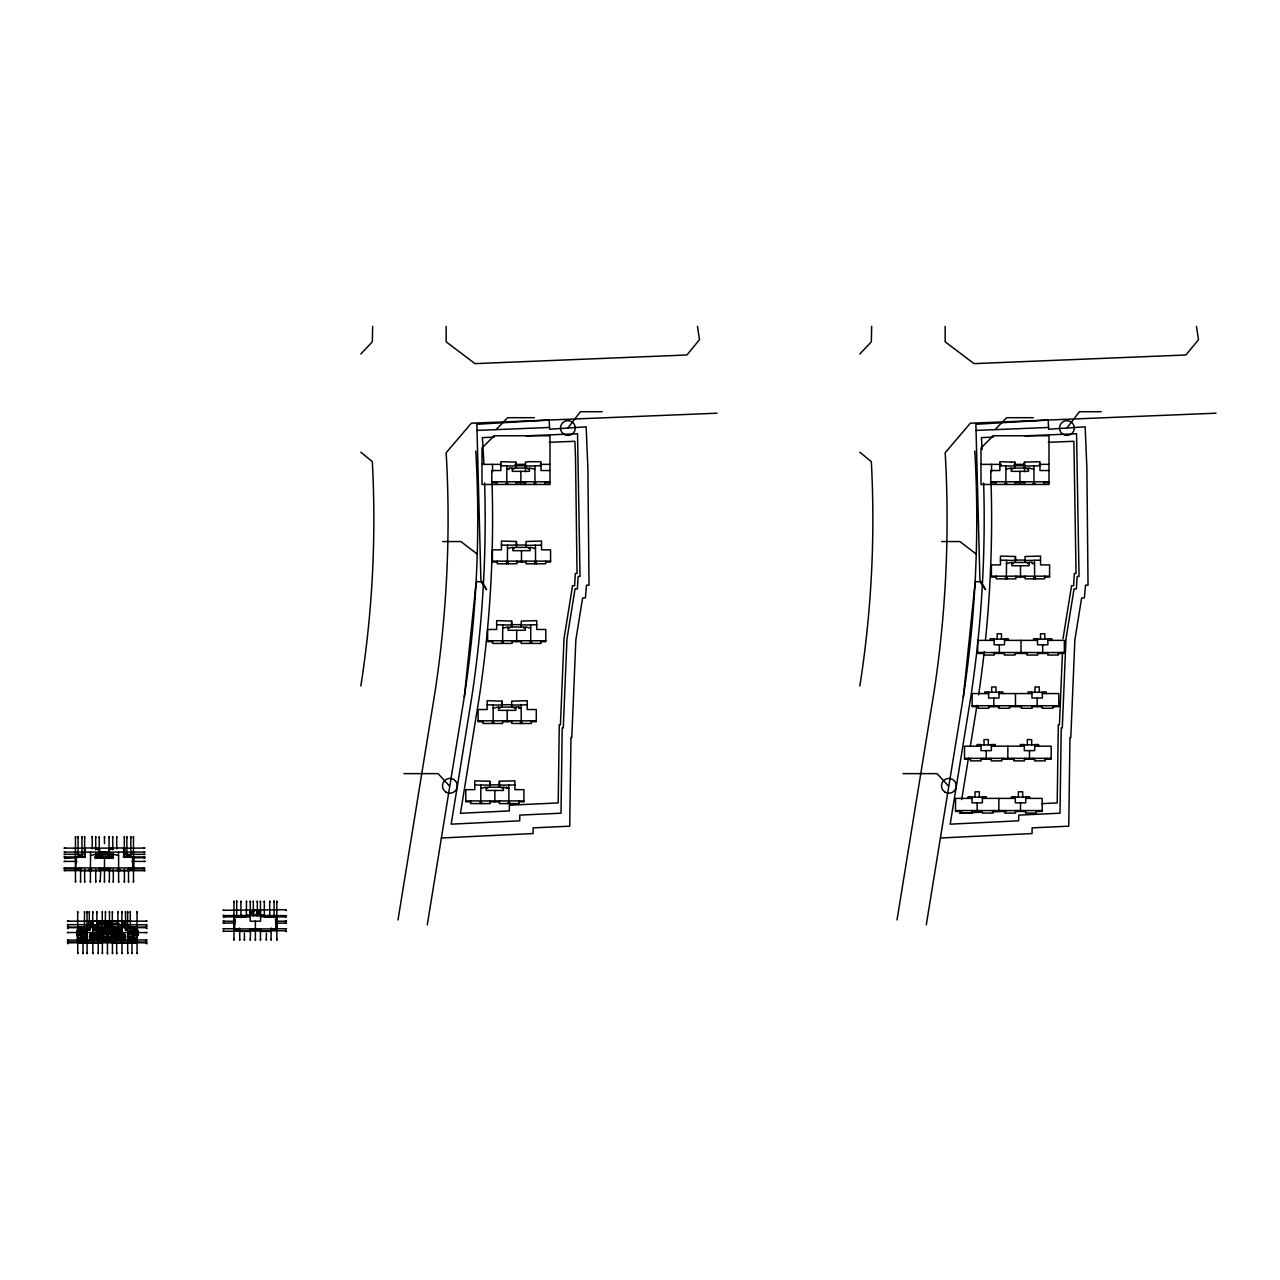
<?xml version="1.0" encoding="UTF-8"?>
<svg xmlns="http://www.w3.org/2000/svg" width="1280" height="1280" viewBox="0 0 1280 1280"><rect width="100%" height="100%" fill="white"/><g stroke="black" fill="none" stroke-linecap="round" stroke-linejoin="round"><path stroke-width="1.5" d="M75.424 868.096L75.424 868.976L80.624 868.976M89.52 869.728L89.52 870.768L89.52 869.728L91.312 869.728L91.312 870.768M90.416 869.728L90.56 852.128M91.312 869.728L90.976 870.656M95.68 928.464L95.44 925.056L96.784 924.96M84.784 854.592L84.48 847.984L95.904 847.984L95.904 849.536L95.904 848.72M99.472 837.712L99.2 836.56L99.328 852.288L99.472 848.432L95.76 848.432M99.472 852.288L109.04 851.984M99.92 868.976L99.92 870.464L98.72 870.464M101.328 858.464L101.472 856.272L98.96 856.272L99.104 857.92M113.12 855.328L111.632 855.328L111.632 854.208M113.2 881.008L113.344 882.176L113.264 869.312M116.88 837.728L116.64 836.56L116.752 848.848M119.504 870.768L119.504 869.728L117.728 869.728L117.936 870.656M119.504 869.728L119.264 870.704M124.256 848.272L124.256 851.984L123.376 851.984M112.608 849.536L112.608 847.984L124.56 847.984L124.544 854.592L123.504 854.576M127.072 837.712L126.816 836.56L126.928 857.472M131.088 837.712L130.816 836.56L130.928 857.472M133.312 861.264L132.416 859.92M133.6 868.096L133.312 865.424M133.424 837.744L133.488 836.56L133.488 882.192L133.424 881.008M136.992 932.4L134.848 932.4M234.016 919.856L235.504 919.856L234.016 919.712L234.016 921.056L235.312 921.056M234.624 927.136L234.624 924.32M257.248 915.776L257.248 910.432M260.288 915.488L260.288 911.92L257.552 911.92M276.016 924.32L276.016 921.344M489.792 781.264L489.792 787.2L489.808 781.264L474.8 780.816L474.816 789.648L465.76 789.648L465.76 801.824L470.656 801.824M502.128 707.088L502.128 701.152L487.136 700.704L487.136 709.536L478.096 709.536L478.096 721.696L482.992 721.696M480.752 802.56L480.896 784.976M511.648 627.024L511.648 621.088L496.656 620.64L496.672 629.472L487.616 629.472L487.616 641.648L492.512 641.648M515.856 468.064L515.856 462.128L500.864 461.696L500.864 470.528L491.808 470.528L491.808 482.688L496.704 482.688M516.432 547.408L516.432 541.472L501.44 541.024L501.44 549.856L492.4 549.856L492.4 562.016L497.296 562.016M493.088 722.448L493.232 704.864L487.136 704.864M502.128 701.152L502.128 705.008L493.216 705.008M502.608 642.384L502.752 624.8L496.656 624.8M506.8 483.424L506.8 469.264L509.184 469.264L509.184 467.92L512.288 467.92L512.288 471.344L529.504 471.344L529.504 467.92L535.008 469.264M507.376 562.768L507.536 545.168M511.648 621.088L511.648 624.944L502.752 624.944M506.944 466L525.424 465.696M515.856 466L515.856 462.128M501.44 545.168L526 545.024M516.432 545.328L516.432 541.472M1011.296 462.128L999.856 461.696L999.872 470.528L990.816 470.528L990.816 482.688L995.728 482.688M1015.44 562.448L1015.44 556.512L1000.432 556.08L1000.448 564.896L991.408 564.912L991.408 577.072L996.304 577.072M1006.384 577.808L1006.544 560.224L1000.432 560.224M1011.296 462.128L1014.864 462.128L1014.864 466L1005.952 466M1015.44 556.512L1015.44 560.384L1006.528 560.384M107.312 934.176C105.312 930.704 102.64 938.352 102.72 934.176L99.888 934.416L102.272 934.32L102.272 939.968L101.232 940.24L102.56 940.272M372.656 326.32L372.32 341.84L360.816 353.984M871.664 326.32L871.328 341.84L859.824 353.984M96.656 854.256L97.392 855.328L95.904 855.328M65.184 848.16L64 848.128L84.88 848.128L84.768 851.984M65.184 857.808L64.256 856.464L64.512 858.368L77.024 857.776M65.184 854.4L64 854.32L84.88 854.368M65.184 852.176L64 852.128L145.024 852.064L143.872 852.288M65.184 861.456L64 861.376L77.024 861.408M65.184 870.656L64 870.576L145.024 870.656L143.84 870.576M65.184 868.864L64 868.8L81.312 868.832M65.184 867.984L64 867.904L143.84 867.936C145.296 871.152 144.56 866.576 143.84 867.904M68.544 924.672L67.36 924.672L147.088 924.832L145.936 924.528M68.544 921.232L67.36 921.152L147.104 921.152L145.92 921.232M68.544 932.592L67.36 932.512L147.104 932.592L145.92 932.512M68.544 941.888L67.36 941.888L147.088 942.048L145.952 941.712M68.544 940.16L67.36 940.112L147.088 939.968L145.936 940.272M93.216 927.648L94.704 926.208M110.88 932.384L112.208 931.248L112.144 932.544L118.144 932.688L118.144 927.792M122.576 933.76L123.312 932.848L122.752 933.888M133.664 934.48L132.32 935.632L132.24 934.176C129.28 931.888 128.528 937.92 127.648 934.176M134.624 935.216L135.808 934.064L135.808 935.36L138.192 935.36L138.192 930.624L137.296 930.624M143.856 848.208L145.024 848.048L123.376 848.272M143.84 857.808L145.024 857.744L132.016 857.776M143.84 856.992L145.024 856.928L123.808 856.96M143.84 854.4L145.024 854.32L124.16 854.368M143.84 861.408L145.024 861.408L132.016 861.408M260.592 916.752L285.312 916.896L286.496 915.6L224.144 915.6L223.632 917.488L223.44 916.32M224.144 910.288L222.96 910.288L285.904 909.696L286.448 910.512L285.344 910.096M224.144 923.168L222.96 923.136L234.624 923.008M224.144 921.232L222.96 921.168L235.312 921.344M224.144 931.296L222.96 931.296L285.904 930.704L286.448 931.52L285.344 931.104M224.144 928.8L222.96 928.736L239.936 928.768M285.312 923.2L286.496 923.056L275.424 923.136M285.312 921.2L286.496 921.2L275.424 921.2M285.312 916.896L286.496 916.896L285.312 915.68M285.312 928.8L286.496 928.736L271.488 928.768M1062.464 652.368L1059.44 724.848L1058.288 724.768L1057.2 802.928L1041.568 803.664M276.544 918.688L275.888 918.72M117.136 923.2L118 921.456M131.632 934.464L129.648 934.32M360.816 685.952L361.648 680.736A1077.056 1077.056 0 0 0 372.32 461.664L360.816 452.176M398 919.952L435.008 692.064A1151.28 1151.28 0 0 0 446.16 452.736L471.344 423.216L716.992 413.2M427.296 924.736L464.352 696.528L475.984 583.936L476.832 581.568L481.12 581.904C487.424 590.656 489.44 594.512 480.896 579.984L476.864 424.272L549.184 420.048L549.632 429.232L586.16 426.832L587.888 468.608L589.024 585.168L586.512 585.2L585.376 597.84L582.608 598L575.856 639.856L571.792 737.536L570.976 737.472L569.728 826.176L533.088 827.872L533.088 833.536L441.424 838M859.824 685.952L860.656 680.736A1077.056 1077.056 0 0 0 871.328 461.664L859.824 452.176M897.008 919.952L934.016 692.064A1151.28 1151.28 0 0 0 945.168 452.736L970.352 423.216L1216 413.2M926.304 924.736L963.376 696.528L974.992 583.936L975.84 581.568L980.128 581.904C986.432 590.656 988.448 594.512 979.92 579.984L975.888 424.272L1048.192 420.048L1048.64 429.232L1085.168 426.832L1086.896 468.608L1088.032 585.168L1085.52 585.2L1084.384 597.84L1081.616 598L1074.864 639.856L1070.8 737.536L1069.984 737.472L1068.736 826.176L1032.096 827.872L1032.096 833.536L940.432 838M961.712 799.568L968.384 758.368M970.288 746.592L976.96 705.392M1063.04 638.656L1071.568 585.712L1073.6 585.792L1074.336 573.52L1076.048 573.488L1073.888 441.28L1048.304 442.32M464.256 697.136L464.352 696.528A1181.776 1181.776 0 0 0 475.792 451.024M963.264 697.136L963.376 696.528A1181.776 1181.776 0 0 0 974.8 451.024M75.856 862.224L75.424 856.816L84.784 856.816M106.688 930.608L106.48 931.52L106.688 930.496M132.464 867.072L133.312 864.224M131.168 938.176L130.96 939.104L131.632 938.08M125.28 927.056L123.936 927.344L124.528 924.832M136.464 929.776L136.464 929.68M77.04 931.84L77.04 931.168M101.68 941.696L102.016 941.04M112.912 941.696L112.832 940.768L113.248 941.696M137.552 931.84L137.552 931.168M133.168 861.776L132.592 863.808M83.12 941.744L83.872 940.256L83.12 942.048M68.464 926.912L67.44 926.32L67.952 927.2L145.92 927.2L146.992 926.24L146.048 926.976M146.048 943.024L146.992 943.744L145.92 942.784L68.544 942.784L67.44 943.68L68.464 943.088M146.048 927.888L146.992 928.608L146.48 927.648L68.544 927.648L67.536 928.656L68.368 927.824M567.888 428.032L580.432 411.712L602.224 411.712M1066.912 428.032L1079.44 411.712L1101.232 411.712M90.4 924.128L92.48 921.744L90.4 921.744L90.4 924.128L92.48 924.128L92.48 921.744M122.448 924.128L124.528 921.744L122.448 921.744L122.448 924.128L124.528 924.128L124.528 921.744M496.08 429.632L507.616 417.696L534.368 417.696M995.088 429.632L1006.624 417.696L1033.376 417.696M111.632 855.328L112.208 853.872M251.312 912.96L250.416 912.96L253.232 912.96M80.416 869.248L80.32 870.464L81.52 870.464M99.712 870.464C101.584 862.752 99.936 887.408 99.888 881.008M102.448 941.152L102.368 942.64M120.032 932.8L119.376 933.856L120.096 932.912M92.768 940.256L92.032 942.928M112.656 939.296L113.92 938.256L112.656 935.728M95.584 925.824L95.584 927.024M82.24 942.88L84.016 942.848M92.032 942.88L93.808 942.928L93.776 940.256L93.072 940.864L93.92 940.864M82.304 837.712L81.872 836.592L82.112 857.472M104.416 927.856L103.488 928.272M111.296 927.856L110.64 927.856M83.552 942.24L82.88 942.24M92.288 942.656L93.488 942.144L92.544 942.576M122.288 942.24L121.36 942.656L122.544 942.144M132.048 942.24L131.12 942.656M78.416 932.272L78.528 932.688M83.36 934.944C84.08 931.616 87.456 938.128 87.28 934.176M101.984 934.464L100.112 934.32M79.488 856.368L80.672 856M99.6 857.184L100.784 856.816M89.856 870.352L91.056 869.968M241.488 916.464L242.688 916.096M250.768 929.424L251.952 929.04L250.768 929.04M104.672 837.712L104.432 836.56L104.512 843.68M80.4 881.008L80.544 882.176L80.624 868.832M109.184 881.008L109.344 882.176L109.408 868.832M87.28 912.672L87.056 911.504L87.088 953.68L87.168 952.496M93.072 912.672L92.688 911.552L92.88 953.68L92.96 952.496M97.072 912.672L96.848 911.504L96.928 933.024M112.656 912.672L112.288 911.552L112.464 953.68L112.544 952.496M130.48 912.672L130.24 911.504L130.464 932.688M137.296 912.672L137.024 911.52L137.072 953.68L137.184 952.496M277.072 902.192L276.832 901.024L276.832 940.256L277.072 939.088M233.792 939.072L233.952 940.256L233.952 901.024L233.792 902.208M239.584 939.072L239.744 940.256L239.664 928.048M75.696 837.728L75.456 836.56L75.456 882.176L75.696 881.008M95.872 837.728L95.648 836.56L95.76 849.568M112.864 837.728L112.64 836.56L112.896 849.536L112.896 848.272M84.592 881.008L84.672 882.192L84.624 869.216M90.416 881.008L90.416 882.192L90.416 869.328M77.904 912.688L77.664 911.52L77.744 953.68L77.824 952.496M89.472 912.688L89.248 911.52L89.36 924.832M125.68 912.688L125.456 911.52L125.712 924.832M250.464 902.192L250.24 901.024L250.352 915.824M260.4 939.072L260.48 940.256L260.432 928.912M109.264 837.728L109.072 836.56L109.04 854.368M124.48 837.728L124.288 836.56L124.4 857.472M118.608 881.008L118.608 882.192L118.608 855.552L113.12 854.208L113.12 857.664M124.4 881.008L124.4 882.192L124.4 869.216M84.688 912.688L84.496 911.52L84.464 932.688M102.496 912.688L102.256 911.52L102.384 953.68L102.464 952.496M118.08 912.688L117.888 911.52L118 933.024M122.08 912.688L121.888 911.52L121.968 953.68L122.048 952.496M127.872 912.688L127.68 911.52L127.68 953.68L127.84 952.496M241.072 902.208L240.88 901.024L240.992 917.568M253.472 902.208L253.28 901.024L253.392 915.776M257.472 902.208L257.28 901.024L257.392 915.776M269.872 902.208L269.68 901.024L269.792 917.568M244.416 939.072L244.416 940.256L244.416 933.136M255.392 939.072L255.392 940.256L255.392 921.2M78.08 935.6L77.936 937.088M105.312 924.016L98.912 924.672L97.072 927.504L105.312 927.504M84.672 837.744L84.624 836.56L84.624 857.472M95.792 881.008L95.728 882.192L95.76 869.184M128.592 881.008L128.512 882.192L128.56 869.216M105.504 912.688L105.456 911.504L105.312 928.688L102.56 928.496M260.48 902.208L260.432 901.024L260.592 921.2L250.192 921.2L250.192 911.632L253.248 911.632M91.472 932.816L90.832 933.552M82.944 952.496L83.008 953.68L82.976 934.176M98.256 952.496L98.256 953.68L98.112 934.176L98.624 935.552L99.888 934.176M107.456 952.496L107.456 953.68L107.456 928.384M250.384 939.072L250.304 940.256L250.496 928.912M116.672 952.496L116.672 953.68L116.672 934.176M266.416 939.072L266.336 940.256L266.384 933.136M131.92 952.496L131.984 953.68L131.952 934.176M117.776 924.08L111.456 924.672L109.616 927.504L117.856 927.504M111.632 854.512L96.656 855.44L95.904 857.632L95.904 854.208L90.416 855.552M959.472 813.296L982.416 812.176M992.4 811.696L1006.368 811.008M477.024 430.416L549.552 427.456M494.272 437.136L482.368 437.616A1188.384 1188.384 0 0 1 483.856 463.248M525.984 435.84L577.536 433.744L580.032 576.416L578.128 576.448L577.376 588.88L575.072 588.784L566.976 638.96L563.28 728.016L562.208 727.936L561.008 813.2L519.744 815.12L519.728 820.816L451.184 824.16L471.696 697.632A1188.384 1188.384 0 0 0 484.624 482.992M549.296 442.32L574.864 441.28L575.504 456.496L577.04 573.488L575.328 573.52L574.592 585.792L572.56 585.712L564.016 638.656L560.432 724.848L559.28 724.768L558.192 802.928L509.36 805.2L509.344 810.912L460.464 813.296L479.024 698.752A1195.808 1195.808 0 0 0 492.016 482.208M976.032 430.416L1048.56 427.456M993.28 437.136L981.392 437.616A1188.384 1188.384 0 0 1 982.144 449.44M1024.992 435.84L1076.544 433.744L1079.04 576.416L1077.136 576.448L1076.384 588.88L1074.08 588.784L1065.984 638.96L1062.288 728.016L1061.216 727.936L1060.016 813.2L1018.752 815.12L1018.736 820.816L950.192 824.16L970.704 697.632A1188.384 1188.384 0 0 0 983.632 482.992M78.096 837.744L78.096 836.56L78.096 857.472M92.272 837.744L92.272 836.56L92.272 848.848M104.592 881.008L104.432 882.176L104.512 857.632M236.688 902.208L236.688 901.024L236.688 917.568M246.496 902.208L246.496 901.024L246.336 916.752M264.304 902.208L264.304 901.024L264.368 916.752L264.448 915.12L260.432 915.12M274.096 902.208L274.096 901.024L274.096 917.568M109.472 912.688L109.472 911.504L109.472 928.688M105.456 923.2L106.912 921.792L105.312 921.712M122 926.464L123.456 925.056L121.856 924.976M271.2 939.072L271.04 940.256L271.12 928.048M234.496 919.2L234.032 918.704M1024.432 468.064L1024.432 462.128L1039.952 461.696L1039.952 470.528L1048.992 470.528M481.984 464.368L501.408 464.368M515.008 464.368L525.504 464.368M540.272 464.368L549.984 464.368M980.992 464.368L1001.248 464.368M1014.016 464.368L1024.512 464.368M1039.28 464.368L1048.992 464.368M500.864 465.84L506.944 465.84L506.944 469.264M540.944 465.84L534.848 465.84L535.008 483.424M999.856 465.84L1005.968 465.84L1005.808 483.424M1014.864 465.696L1024.432 465.696M1039.952 465.84L1033.856 465.84L1034.016 483.424M525.424 466L534.848 466M1024.432 466L1033.856 466M512.288 469.04L513.776 469.04L513.776 468.064L528.032 468.064L528.032 469.04L529.504 469.04M1011.296 469.04L1012.784 469.04L1012.784 468.064L1027.04 468.064L1027.04 469.04L1028.512 469.04M1005.808 469.264L1011.296 467.92L1011.296 471.344L1028.512 471.344L1028.512 467.92L1034.016 469.264M549.984 470.528L540.944 470.528L540.944 461.696L528.992 461.696L525.424 462.128L525.504 471.68M491.808 481.792L549.984 481.792M990.816 481.792L1048.992 481.792M516.304 482.688L525.504 482.688M545.088 482.688L549.984 482.688M1015.312 482.688L1024.512 482.688M1044.096 482.688L1048.992 482.688M442.656 541.552L460.864 541.552L477.232 554.08M941.664 541.552L959.872 541.552L976.24 554.08M526 545.328L541.52 545.168M507.376 548.592L512.88 547.248L512.88 550.672L530.096 550.672L530.096 547.248L535.584 548.592M512.88 548.368L514.352 548.368L514.352 547.408L528.608 547.408L528.608 548.368L530.096 548.368M1015.44 560.08L1025.024 560.08M1040.528 560.224L1034.432 560.224L1034.432 563.648M1025.008 560.384L1034.432 560.384M492.4 561.136L550.576 561.136L550.576 562.016L545.68 562.016M516.88 562.016L526.08 562.016M1011.872 563.424L1013.36 563.424L1013.36 562.448L1027.616 562.448L1027.616 563.424L1029.104 563.424M1006.384 563.648L1011.888 562.304L1011.888 565.728L1029.104 565.728L1029.104 562.304L1032.208 562.304L1032.208 563.648L1034.592 563.648L1034.592 577.808M991.408 576.176L1049.584 576.176M1015.888 577.072L1025.088 577.072M1044.688 577.072L1049.584 577.072L1049.584 564.912L1040.528 564.896L1040.528 556.08L1025.008 556.512L1025.024 562.448M511.648 624.656L521.232 624.656M536.736 624.8L530.656 624.8L530.8 642.384M521.232 624.944L530.656 624.944M508.096 627.984L509.568 627.984L509.568 627.024L523.824 627.024L523.824 627.984L525.312 627.984M502.608 628.208L508.096 626.88L508.096 630.288L525.312 630.288L525.312 626.88L530.8 628.208M994.144 639.104L1004.528 639.104M1037.488 639.104L1047.872 639.104M994.144 640.368L977.68 640.368L977.68 653.424L983.616 653.424M1004.528 640.368L1037.488 640.368M1047.872 640.368L1064.352 640.368L1064.352 653.424L1058.4 653.424M487.616 640.752L545.792 640.752M512.096 641.648L521.296 641.648M540.896 641.648L545.792 641.648L545.792 629.472L536.736 629.472L536.736 620.64L521.232 621.088L521.232 627.024M977.68 652.528L1064.352 652.528M994.288 653.424L1004.384 653.424M1015.072 653.424L1026.944 653.424M1037.632 653.424L1047.728 653.424M988.608 692.304L999.008 692.304M1031.952 692.304L1042.336 692.304M988.608 693.568L972.144 693.568L972.144 706.64L978.08 706.64M999.008 693.568L1031.952 693.568M1042.336 693.568L1058.816 693.568L1058.816 706.64L1052.88 706.64M502.128 704.704L511.712 704.704M527.216 704.864L521.12 704.864L521.28 722.448M511.696 705.008L521.12 705.008M972.144 705.744L1058.816 705.744M988.768 706.64L998.848 706.64M1009.536 706.64L1021.408 706.64M1032.096 706.64L1042.192 706.64M518.896 706.944L515.776 706.944L515.792 710.352L498.576 710.352L498.576 706.944L493.088 708.272M514.288 708.048L515.792 708.048M518.896 708.272L521.28 708.272M478.096 720.816L536.272 720.816M502.576 721.696L511.776 721.696M531.376 721.696L536.272 721.696L536.272 709.536L527.216 709.536L527.216 700.704L511.696 701.152L511.712 707.088M980.976 744.896L991.36 744.896M1024.32 744.896L1034.704 744.896M980.976 746.16L964.512 746.16L964.512 759.232L970.448 759.232M991.36 746.16L1024.32 746.16M1034.704 746.16L1051.184 746.16L1051.184 759.232L1045.232 759.232M964.512 758.336L1051.184 758.336M981.12 759.232L991.216 759.232M1001.904 759.232L1013.776 759.232M1024.464 759.232L1034.56 759.232M403.968 773.632L438.112 773.632L449.392 785.936M902.976 773.632L937.12 773.632L948.4 785.936M499.376 781.264L499.376 787.2L499.36 781.264L514.896 780.816L514.88 789.648L523.936 789.648L523.936 801.824L519.04 801.824M489.808 784.832L499.376 784.832M474.8 784.976L489.792 785.12M499.36 785.12L514.896 784.976M508.944 788.384L503.44 787.056L503.456 790.464L486.24 790.464L486.224 787.056L480.752 788.384M486.224 788.16L487.728 788.16L487.728 787.2L501.968 787.2L501.968 788.16L503.456 788.16M971.984 797.12L982.384 797.12M1015.328 797.12L1025.712 797.12M971.984 798.384L955.52 798.384L955.52 811.456L961.456 811.456M982.384 798.384L1015.328 798.384M1025.712 798.384L1042.192 798.384L1042.192 811.456L1036.256 811.456M465.76 800.928L523.936 800.928M490.24 801.824L499.44 801.824M955.52 810.56L1042.192 810.56M972.144 811.456L982.224 811.456M992.912 811.456L1004.784 811.456M1015.472 811.456L1025.568 811.456M94.688 848.128L112.368 848.128M109.04 848.432L112.752 848.432M95.76 848.72L99.168 848.72M112.752 848.72L109.344 848.72L109.344 851.984M96.24 849.088L98.32 849.088M110.192 849.088L112.272 849.088M97.248 854.208L111.792 854.208M96.656 854.368L112.368 854.368M95.904 855.184L97.248 855.184M111.792 855.184L113.12 855.184M78.992 855.6L81.216 855.6L81.216 857.104M127.808 855.6L130.032 855.6L130.032 856.8M123.392 856.048L124.544 856.08M128.352 856L129.552 856.368M101.328 856.416L99.104 856.416L99.104 857.616M108.256 856.816L109.44 857.184M123.392 856.816L133.6 856.816L133.6 868.976L128.704 868.976M65.184 856.96L85.216 856.96M94.688 856.96L112.368 856.96M95.616 857.632L113.424 857.632M94.688 857.776L113.12 857.92M133.312 858.448L133.008 857.104M132.272 861.552L133.6 861.552M76.464 863.2L75.728 861.552L75.728 868.976M75.84 863.312L76.112 861.552M132.768 865.104L133.136 866.928L132.768 864.944M98.624 868.832L110.416 868.832M128.08 868.832L143.84 868.864M99.616 868.976L109.408 868.976M98.976 870.016L99.344 868.832M117.984 869.968L119.168 870.352M81.808 870.464L89.232 870.464M91.6 870.464L98.432 870.464M110.304 870.464L109.12 870.768L109.12 868.096M110.608 870.464L117.424 870.464M119.808 870.464L127.216 870.464M127.52 870.464L128.704 870.464M253.248 910.144L257.552 910.144L257.696 915.776M257.552 911.632L260.592 911.632M250.496 911.92L253.248 911.92M257.552 912.96L260.368 912.96L259.472 912.96M256.048 913.936L257.248 913.936M246.336 915.12L260.592 915.488M240.992 915.568L243.664 915.568L243.664 916.752L243.52 915.712M269.792 915.568L267.12 915.568L267.264 916.752M243.664 916L246.336 916M264.448 916L267.12 916M243.664 916.16L246.336 916.16M264.448 916.16L267.12 916.16M268.112 916.096L269.296 916.464M224.144 916.896L250.192 916.752M234.016 917.04L236.544 917.04M236.848 917.04L240.848 917.04M241.152 917.04L246.336 917.04M264.448 917.04L269.648 917.04L269.648 915.712M269.936 917.04L273.952 917.04M274.24 917.04L276.768 917.04M234.016 918.384L234.464 917.04M276.768 918.384L276.176 916.752M125.712 921.04L89.216 921.04L89.216 924.832M275.872 920.624L276.768 921.056M96.928 921.456L97.792 923.2M105.312 921.488L106.352 921.04M109.616 921.488L108.576 921.04M276.64 921.488L276.016 919.856M109.616 921.712C102.912 923.328 120.768 924.72 118.144 923.2L118.144 927.504L120.224 927.504M92.768 922.112L93.072 921.04M96.784 923.2L105.616 923.2L105.616 928.384L109.312 928.384M97.072 923.456L105.312 923.376M105.616 923.456L109.312 923.456M109.616 923.376L117.856 923.456M92.768 923.76L93.072 924.976L91.472 925.056L92.912 926.464L93.072 941.744M97.072 923.568L105.312 923.568M109.616 923.568L117.856 923.568M105.616 923.84L107.296 923.84M107.632 923.84L109.312 923.84M105.616 924.224L107.296 924.224M107.632 924.224L109.312 924.224M118.144 924.144L119.776 924.24L120.224 927.2L118.144 926.32M89.216 924.528L86.976 924.528L87.088 927.056M92.768 924.528L89.504 924.528L89.504 921.344M105.616 924.608L107.296 924.608L105.616 925.792L107.296 925.76M107.632 924.608L109.312 924.608M118.144 924.384L119.632 924.528L119.632 927.504M125.712 924.528L127.936 924.528L128.032 927.968L129.04 927.392M105.616 924.992L106.656 925.296L106.496 923.248M107.632 924.992L109.312 924.992M95.744 925.2L96.784 925.344M108.432 923.248L108.432 927.456L106.496 927.456L107.296 925.376M107.632 925.376L109.312 925.376M276.48 925.248L276.672 926.752M107.632 925.76L109.312 925.76M119.632 925.904L119.712 924.72M105.616 926.144L107.296 926.144M107.632 926.144L109.312 926.144M118.144 926.16L119.632 926.16M120.224 926.208L121.712 927.648M121.856 926.464L122.16 941.744M109.312 926.528L107.296 926.624L107.296 923.36M77.936 927.344L84.464 927.344M87.136 927.344L84.752 927.344L84.752 932.4M88.736 927.552L90.992 927.344L90.4 924.528M94.704 927.504L96.784 927.504M130.464 927.344L136.992 927.344M84.752 927.872L85.344 927.056M85.936 928.016L86.896 927.392M130.176 927.872L129.584 927.056M77.936 928.24L77.936 931.088M87.136 928.16L85.568 928.16L85.68 932.256M127.792 928.16L129.36 928.16L129.408 932.4M234.048 928.336L235.328 928.336M275.456 928.336L276.736 928.336M96.928 928.608L98.64 928.608L98.528 932.256M112.368 928.384L109.616 928.592L109.616 921.04M118 928.608L116.288 928.608L116.24 932.4M234.016 928.624L235.36 928.624M275.424 928.624L276.768 928.624M77.936 928.816L80.704 928.816L80.704 930.512L77.936 930.512M81.936 928.688L84.464 928.688M102.56 928.688L112.368 928.688M130.464 928.688L132.992 928.688M136.992 928.816L134.208 928.816L134.208 930.512L136.992 930.512M249.792 928.768L259.648 928.768M78.4 928.928L78.4 930.384M99.744 929.136L102.272 929.136M112.656 929.136L115.184 929.136M136.528 928.928L136.528 930.384M233.728 928.912L277.056 928.912M107.312 929.392L104.048 929.392L104.048 931.536L107.312 931.536M107.616 929.392L110.88 929.392L110.88 931.536L107.616 931.536M78.08 929.696L78.464 929.776M106.768 929.552L108.16 929.552M234.016 929.504L237.44 929.504M237.728 929.504L239.52 929.616M250.496 929.504L252.272 929.616M252.576 929.504L255.248 929.504M255.536 929.504L258.208 929.504M258.512 929.504L260.288 929.504M271.28 929.616L273.056 929.504M273.344 929.504L276.768 929.504M82.08 929.76L83.28 930.992M239.808 929.808L233.728 929.808L233.728 916.752M250.192 929.808L260.592 929.808M270.976 929.808L277.056 929.808L277.056 916.752M87.904 929.952L90.256 929.952M77.632 930.688L76.736 930.624L77.632 942.928M107.776 930.496L108.864 931.216L108.272 928.688M84.464 930.992L80.672 931.776L81.936 932.32M99.744 930.912L102.272 930.912M112.656 930.912L115.184 930.912M130.464 930.832L133.552 931.088L134.368 932.32M239.664 931.44L250.352 931.44M260.432 931.44L271.12 931.44M77.936 931.648L80.08 932.4M84.752 931.632L85.616 931.632M99.456 931.632L98.56 932.368M115.472 931.632L116.336 931.632M129.296 931.632L130.176 931.632M77.936 932.048L80.08 932.048M134.848 932.048L136.992 932.048M107.312 932.256L106.64 928.688M107.616 932.256L107.936 928.928M132.992 932.32L134.368 932.256M87.28 932.688L83.424 932.688L83.568 930.992M96.784 932.688L102.72 932.688L102.72 931.248L104.192 932.688M127.648 932.688L137.888 932.688L137.888 935.072L133.808 935.072L133.808 932.688M104.272 932.928L107.312 932.928M107.616 932.928L110.656 932.928M104.272 933.28L107.312 933.28M107.616 933.28L110.656 933.28M104.272 933.44L107.312 933.44M107.616 933.44L110.656 933.44M104.272 933.792L107.312 933.792M107.616 933.792L110.656 933.792M81.344 934.176L80.304 934.032L80.384 937.088L81.264 937.152L81.264 932.688L81.12 935.072L77.04 935.072L77.04 932.688L81.936 932.688L81.792 927.344M85.648 934.176L82.672 934.176L82.832 941.744M107.616 934.176C109.52 930.688 112.32 938.256 112.144 934.256L115.04 934.176L116.368 935.552L116.816 934.176L116.816 940.256M133.584 934.176L134.624 934.032L134.544 937.088L133.664 937.152L133.664 932.688M81.264 934.48L82.672 935.632M89.92 934.304L91.056 934.304M94.768 934.304L96 935.28L94.864 935.44M98.416 934.32L98.416 940.144L98.048 935.904M112.368 934.32L112.368 940.864L108.208 940.864M112.656 934.32L115.04 934.176M131.808 934.32L129.28 934.176M83.12 934.688L85.28 934.688M89.84 934.672L89.84 939.216M96 934.672L96 939.216M100.112 934.72L102.272 934.72M112.656 934.72L114.816 934.72M118.928 934.672L118.928 939.216M125.088 934.672L125.088 939.216M129.648 934.688L131.808 934.688M77.04 934.768L78.224 934.768M83.216 934.944L85.28 934.32M137.888 934.768L136.704 934.768L136.752 932.688L136.704 935.072M87.28 935.216L87.28 938.208M98.112 935.216L98.112 938.208M112.656 935.072L114.816 934.32M116.816 935.216L116.816 938.208M127.648 935.216L127.648 938.208M78.064 935.472L79.12 934.064L80.304 935.216M80.304 935.36L81.12 937.152M90.976 935.44L89.84 934.384M92.56 935.472L91.376 934.32L92.352 935.36M93.28 935.472L94.464 934.32L93.488 934.32L93.488 939.6L94.464 939.6L93.488 938.56M120.064 935.44L118.928 934.384L120.24 935.28M121.648 935.472L120.464 934.32L121.44 935.36M122.368 935.472L123.552 934.32L122.576 935.36M123.952 935.44L125.088 934.384L123.776 935.28M134.624 935.36L133.808 937.152M102.272 935.728L102.272 939.296M107.312 935.728L107.312 939.296M107.616 935.728L108.864 938.256L106.768 937.536M87.344 935.904L86.976 940.256M94.864 936.016L96.272 936.016L96.192 937.776L94.864 937.776L94.944 936.016M116.88 935.904L116.512 937.584M127.44 935.904L127.936 940.256M83.12 936.256L83.12 939.824M89.568 936.112L90.976 936.112M94.864 936.112L96.272 936.112M118.656 936.112L120.064 936.112M123.952 936.112L125.36 936.112M131.808 936.256L131.808 939.824M91.328 936.544L92.48 936.544M93.36 936.544L94.496 936.544M102.272 936.448L99.008 936.448L99.008 938.576L102.272 938.576M107.312 936.448L104.048 936.448L104.048 938.576L107.312 938.576M107.616 936.448L110.88 936.448L110.88 938.576L107.616 938.576M112.656 936.448L115.92 936.448L115.92 938.576L112.656 938.576M120.416 936.544L121.568 936.544M122.448 936.544L123.584 936.544M102.56 936.64L102.56 938.384M112.368 936.64L112.368 938.384M83.12 936.976L86.384 936.976L86.384 939.104L83.12 939.104M91.328 936.944L92.48 936.944M93.36 936.944L94.496 936.944M120.416 936.944L121.568 936.944M122.448 936.944L123.584 936.944M131.808 936.976L128.544 936.976L128.544 939.104L131.808 939.104M136.992 937.088L136.256 935.36M91.328 937.36L92.48 937.36M93.36 937.36L94.496 937.36M120.416 937.36L121.568 937.36M122.448 937.36L123.584 937.36M101.728 937.536L102.56 937.584M112.368 937.584L113.504 938.56M136.992 937.584L135.744 940.112L137.296 939.376M90.976 937.696L89.568 937.776L89.568 936.016L90.976 936.016L90.896 937.776M118.656 937.696L120.064 937.776L119.984 936.016L118.656 936.016L118.736 937.776M125.36 937.696L123.952 937.776L123.952 936.016L125.36 936.016L125.28 937.776M102.624 938.16L102.624 936.832M90 938.448L90.976 938.448M91.504 938.416L92.56 938.336M93.28 938.336L94.336 938.416M94.864 938.448L95.84 938.448M108.16 938.416L107.776 936.592M113.2 938.416L112.832 936.592M119.088 938.448L120.064 938.448M120.592 938.416L121.648 938.336M122.368 938.336L123.424 938.416M123.952 938.448L124.928 938.448M136.992 938.304L133.728 938.304L133.728 940.448L136.992 940.448M82.832 938.496L82.384 940.24M132.096 938.496L132.544 940.24M131.264 938.96L131.632 937.136M107.616 939.296L107.936 935.968M77.632 939.376L78.48 939.408M89.92 939.6L91.056 939.6M94.768 939.6L96 938.608M82.624 940.016L85.584 940.144M86.976 939.968L89.792 940.144M98.112 939.968L95.808 940.144M98.416 939.968L102.272 939.968M102.56 939.968L112.368 939.968M112.656 939.968L115.12 940.144M116.816 940.08L118.848 940.112M123.904 940.08L124.4 940.064M77.936 940.448L81.2 940.448L81.2 938.304L77.936 938.304L78.096 940.288M102.56 940.864L106.72 940.864M123.008 940.864L122.16 940.864L122.864 940.256C125.136 943.76 118.928 943.92 121.152 940.256L120.816 942.928M102.272 941.152L112.368 941.152L112.368 942.928M136.992 941.152L136.672 937.84M81.936 942.048L84.016 942.048L84.016 942.928M132.992 942.048L130.912 942.048L130.912 942.928M77.936 942.736L81.936 942.64M84.304 942.752L91.728 942.64M94.112 942.752L102.56 942.64M112.368 942.64L120.816 942.752M123.2 942.752L130.608 942.64M132.992 942.736L136.992 942.64M234.496 918.736L234.032 918.688M223.44 916.224L223.136 915.216L224.144 915.552M94.352 933.952L95.024 932.928M132.688 942.88L130.912 942.848M122.448 921.744L124.528 924.128M90.4 921.744L92.48 924.128M83.76 938.064L83.968 939.104L83.76 938.176M78.56 939.392L78.768 940.432L78.56 939.52M131.808 941.744L131.056 940.256L131.808 942.048M90.4 924.832L90.992 927.344M1196.464 326.32L1198.496 339.712L1185.888 354.992L974.032 363.632L945.168 341.84L945.168 326.32M697.456 326.32L699.488 339.712L686.88 354.992L475.024 363.632L446.16 341.84L446.16 326.32M1060.336 652.528L1060.336 653.424M1058.4 652.528L1058.4 655.056L1047.728 655.056L1047.728 652.528M1054.8 705.744L1054.8 706.64M1052.88 705.744L1052.88 708.272L1042.192 708.272L1042.192 705.744M1051.728 640.368L1051.728 638.736L1047.872 638.736L1047.872 644.816L1037.488 644.816L1037.488 638.736L1033.616 638.736L1033.616 640.368M1047.168 758.336L1047.168 759.232M1046.192 693.568L1046.192 691.936L1042.336 691.936L1042.336 698.032L1031.952 698.032L1031.952 691.936L1028.096 691.936L1028.096 693.568M1045.792 652.528L1045.792 653.424M1045.232 758.336L1045.232 760.864L1034.56 760.864L1034.56 758.336M1044.832 639.104L1044.832 633.76L1040.528 633.76L1040.528 639.104M1044.688 576.176L1044.688 578.848L1025.088 578.848L1025.088 576.176M1044.096 481.792L1044.096 484.464M1042.672 644.816L1042.672 653.424M1040.256 705.744L1040.256 706.64M1039.552 652.528L1039.552 653.424M1039.296 692.304L1039.296 686.976L1034.992 686.976L1034.992 692.304M1038.56 746.16L1038.56 744.528L1034.704 744.528L1034.704 750.624L1024.32 750.624L1024.32 744.528L1020.448 744.528L1020.448 746.16M1038.176 810.56L1038.176 811.456M1037.632 652.528L1037.632 655.056L1026.944 655.056L1026.944 652.528M1037.152 698.032L1037.152 706.64M1036.256 810.56L1036.256 813.088L1025.568 813.088L1025.568 810.56M1035.472 578.848L1035.472 577.808L1033.696 577.808L1033.696 578.848M1034.896 484.464L1034.896 483.424L1033.12 483.424L1033.12 484.464M1034.032 705.744L1034.032 706.64M1032.624 758.336L1032.624 759.232M1032.096 705.744L1032.096 708.272L1021.408 708.272L1021.408 705.744M1031.664 744.896L1031.664 739.568L1027.36 739.568L1027.36 744.896M1029.504 750.624L1029.504 759.232M1029.568 798.384L1029.568 796.752L1025.712 796.752L1025.712 802.848L1015.328 802.848L1015.328 796.752L1011.472 796.752L1011.472 798.384M1026.384 758.336L1026.384 759.232M1025.008 652.528L1025.008 653.424M1024.432 462.128L1024.512 471.68M1024.512 481.792L1024.512 484.464M1024.464 758.336L1024.464 760.864L1013.776 760.864L1013.776 758.336M1023.632 810.56L1023.632 811.456M1022.672 797.12L1022.672 791.792L1018.368 791.792L1018.368 797.12M1021.008 640.368L1021.008 653.424M1020.496 565.728L1020.496 577.072M1020.512 802.848L1020.512 811.456M1019.904 471.344L1019.904 482.688M1019.488 705.744L1019.488 706.64M1017.408 810.56L1017.408 811.456M1017.008 652.528L1017.008 653.424M1015.888 576.176L1015.888 578.848L996.304 578.848L996.304 576.176M1015.472 693.568L1015.472 706.64M1015.472 810.56L1015.472 813.088L1004.784 813.088L1004.784 810.56M1015.312 481.792L1015.312 484.464M1014.864 462.128L1014.864 468.064M1015.072 652.528L1015.072 655.056L1004.384 655.056L1004.384 652.528M1011.84 758.336L1011.84 759.232M1011.472 705.744L1011.472 706.64M1009.536 705.744L1009.536 708.272L998.848 708.272L998.848 705.744M1008.4 640.368L1008.4 638.736L1004.528 638.736L1004.528 644.816L994.144 644.816L994.144 638.736L990.288 638.736L990.288 640.368M1007.84 746.16L1007.84 759.232M1007.28 578.848L1007.28 577.808L1005.504 577.808L1005.504 578.848M1006.704 484.464L1006.704 483.424L1004.928 483.424L1004.928 484.464M1003.84 758.336L1003.84 759.232M1002.864 693.568L1002.864 691.936L999.008 691.936L999.008 698.032L988.608 698.032L988.608 691.936L984.752 691.936L984.752 693.568M1002.864 810.56L1002.864 811.456M1002.464 652.528L1002.464 653.424M1001.904 758.336L1001.904 760.864L991.216 760.864L991.216 758.336M1001.488 639.104L1001.488 633.76L997.184 633.76L997.184 639.104M999.344 644.816L999.344 653.424M998.848 798.384L998.848 811.456M996.928 705.744L996.928 706.64M996.224 652.528L996.224 653.424M995.968 692.304L995.968 686.976L991.664 686.976L991.664 692.304M995.728 481.792L995.728 484.464M995.232 746.16L995.232 744.528L991.36 744.528L991.36 750.624L980.976 750.624L980.976 744.528L977.12 744.528L977.12 746.16M994.848 810.56L994.848 811.456M994.288 652.528L994.288 655.056L983.616 655.056L983.616 652.528M993.808 698.032L993.808 706.64M992.912 810.56L992.912 813.088L982.224 813.088L982.224 810.56M991.552 464.368L991.552 471.68M990.688 705.744L990.688 706.64M989.296 758.336L989.296 759.232M988.768 705.744L988.768 708.272L978.08 708.272L978.08 705.744M988.32 744.896L988.32 739.568L984.016 739.568L984.016 744.896M986.176 750.624L986.176 759.232M986.24 798.384L986.24 796.752L982.384 796.752L982.384 802.848L971.984 802.848L971.984 796.752L968.128 796.752L968.128 798.384M983.056 758.336L983.056 759.232M981.68 652.528L981.68 653.424M981.12 758.336L981.12 760.864L970.448 760.864L970.448 758.336M980.304 810.56L980.304 811.456M979.328 797.12L979.328 791.792L975.024 791.792L975.024 797.12M977.184 802.848L977.184 811.456M976.144 705.744L976.144 706.64M974.064 810.56L974.064 811.456M972.144 810.56L972.144 813.088L961.456 813.088L961.456 810.56M968.512 758.336L968.512 759.232M959.52 810.56L959.52 811.456M550.576 561.136L550.576 549.856L541.52 549.856L541.52 541.024L526 541.472L526 547.408M545.68 561.136L545.68 563.792L526.08 563.792L526.08 561.136M545.088 481.792L545.088 484.464M540.896 640.752L540.896 643.424L521.296 643.424L521.296 640.752M536.464 563.792L536.464 562.768L534.688 562.768L534.688 563.792M535.888 484.464L535.888 483.424L534.112 483.424L534.112 484.464M535.424 545.168L535.584 562.768M531.696 643.424L531.696 642.384L529.904 642.384L529.904 643.424M531.376 720.816L531.376 723.488L511.776 723.488L511.776 720.816M525.504 481.792L525.504 484.464M522.176 723.488L522.176 722.448L520.384 722.448L520.384 723.488M521.488 550.672L521.488 562.016M520.896 471.344L520.896 482.688M518.896 706.944L518.896 708.272M519.04 800.928L519.04 803.6L499.44 803.6L499.44 800.928M516.88 561.136L516.88 563.792L497.296 563.792L497.296 561.136M516.704 630.288L516.704 641.648M516.304 481.792L516.304 484.464M514.304 708.048L514.304 707.088L500.048 707.088L500.048 708.048L498.56 708.048L498.56 706.944M512.096 640.752L512.096 643.424L492.512 643.424L492.512 640.752M509.84 803.6L509.84 802.56L508.048 802.56L508.048 803.6M508.784 784.976L508.944 802.56M508.272 563.792L508.272 562.768L506.496 562.768L506.496 563.792M507.696 484.464L507.696 483.424L505.92 483.424L505.92 484.464M507.184 710.352L507.184 721.696M506.56 787.056L506.56 788.384M503.488 643.424L503.488 642.384L501.712 642.384L501.712 643.424M502.576 720.816L502.576 723.488L482.992 723.488L482.992 720.816M496.704 481.792L496.704 484.464M494.848 790.464L494.848 801.824M493.968 723.488L493.968 722.448L492.192 722.448L492.192 723.488M492.528 464.368L492.528 471.68M490.24 800.928L490.24 803.6L470.656 803.6L470.656 800.928M481.632 803.6L481.632 802.56L479.856 802.56L479.856 803.6M276.64 919.904L276.64 921.024M276.384 921.408L276.384 924.208M276.176 924.32L276.176 927.136M275.872 927.28L275.872 928.624M273.344 928.624L273.504 929.808M273.056 928.912L273.056 929.808M272.736 929.44L271.552 929.072M270.976 928.912L270.976 931.296M260.288 928.912L260.288 929.808M260.016 929.44L258.832 929.072M258.512 928.912L258.512 929.808M258.208 928.624L258.208 929.808M253.536 910.144L253.536 915.776M252.576 928.624L252.576 929.808M252.272 928.912L252.272 929.808M239.52 928.912L239.52 929.808M239.232 929.456L238.048 929.088M237.728 928.912L237.728 929.808M237.44 928.624L237.28 929.808M234.624 916.752L234.624 918.224M234.768 919.856L234.768 921.072M234.768 921.344L234.768 924.32M234.416 921.408L234.416 924.208M234.144 919.904L234.144 921.024M234.048 921.344L234.048 924.256M137.296 927.056L137.296 932.688M137.296 935.36L137.296 942.928M136.832 938.464L136.832 940.288M136.528 928.816L136.528 930.512M136.672 932.272L136.4 932.688M136.608 935.36L136.608 937.088M134.16 935.36L134.16 937.088M132.992 927.344L132.992 932.688M132.992 941.744L132.992 942.928M132.72 861.264L132.928 863.2M132.848 930.992L132.784 929.76L131.648 930.992M132.64 867.088L132.56 868.096M132.688 942.048L132.688 942.928M132.304 938.688L132.304 940.016L129.232 940.112M131.808 934.176L131.808 939.968M131.36 930.992L131.36 932.4M130.768 927.344L130.768 928.688M130.608 941.744L130.608 942.928M130.048 857.104L130.192 855.456L127.664 855.456L127.824 857.104M130.176 932.4L130.176 927.344L127.504 927.056M128.704 868.096L128.704 870.768M127.504 940.112L125.488 940.144M125.424 921.344L125.424 924.528L122.16 924.528L122.16 921.344M125.088 938.608L123.856 939.6L123.776 938.608M124.832 924.832L124.832 927.056M124.848 934.96L124.032 934.96M124.848 938.944L124.032 938.944M124.56 847.984L124.544 856.816M124.528 924.528L123.936 927.344M124.544 934.304L124.544 935.44M124.544 938.448L124.544 939.6M124.32 934.304L124.432 935.44M124.432 938.448L124.32 939.6M123.584 935.648L123.584 938.256M123.264 940.256L120.752 940.256M123.2 941.744L123.2 942.928M122.848 935.728L122.848 938.176M122.688 935.728L122.688 938.176M122.32 934.672L122.368 939.216M121.648 934.672L121.648 939.216M121.328 935.728L121.328 938.176M121.168 935.728L121.168 938.176M120.304 926.208L120.224 927.792M120.416 935.648L120.416 938.256M120.24 938.608L119.008 939.6L118.928 938.608M119.984 934.96L119.168 934.96M119.984 938.944L119.168 938.944M119.808 869.424L119.808 870.768M119.696 935.44L119.696 934.304L119.472 935.44M119.696 939.6L119.696 938.448L119.472 939.6M118.464 852.128L118.464 855.552M117.728 869.728L117.728 870.768M117.6 927.504L117.76 928.416M117.424 869.424L117.424 870.768M115.472 927.792L115.472 932.4M115.184 927.792L115.328 932.688M114.88 929.136L114.736 927.504M114.288 930.912L114.288 932.688M113.552 940.256L113.696 942.928M113.264 853.984L113.264 857.824M112.976 935.968L113.2 938.576M112.24 857.632L110.896 857.632M112.368 927.504L112.208 932.688M110.88 934.176L110.576 932.4M110.08 857.616L110.08 856.272L107.552 856.272L107.552 857.616M109.936 857.92L109.92 856.416L107.696 856.416L107.712 858.464M108.208 939.968L108.208 941.152M107.904 940.256L107.024 940.256M107.776 929.552L107.776 931.376M107.632 923.36L107.632 926.624M107.312 928.544L107.312 940.112M106.72 939.968L106.72 941.152M104.352 932.4L104.048 934.176M103.472 857.632L102.144 857.632M102.272 927.792L102.272 932.688M102.272 940.256L102.272 942.64M101.376 940.256L101.376 942.64M101.232 940.08L101.232 942.928M100.64 930.912L100.64 932.688M99.92 868.096L99.92 870.768M100.048 927.792L100.048 929.136M99.744 927.792L99.744 932.4M99.472 848.432L99.472 854.368M99.616 868.832L99.616 870.464M99.456 927.792L99.6 932.688M97.328 927.504L97.488 928.32M97.072 921.04L97.168 928.416M95.76 853.488L95.712 857.664M95.744 924.96L95.744 927.504M95.76 934.96L94.944 934.96M95.76 938.944L94.944 938.944M95.616 848.272L95.616 849.536M95.616 854.512L95.616 858.672M95.456 934.304L95.456 935.44L95.232 934.304M95.456 938.448L95.456 939.6L95.232 938.448M94.624 926.208L94.704 927.792M94.688 934.384L94.688 935.28M94.688 938.608L94.688 939.504M94.496 935.648L94.496 938.256M94.176 940.256L91.664 940.256M94.112 941.744L94.112 942.928M93.6 935.728L93.76 938.176M92.56 934.672L92.56 939.216M92.24 935.728L92.24 938.176M92.08 935.728L92.08 938.176M91.888 940.896L91.728 942.928M91.6 869.424L91.6 870.768M91.152 934.384L91.152 935.28M91.328 935.648L91.328 938.256M91.152 938.608L91.152 939.504M90.896 934.96L90.08 934.96M90.896 938.944L90.08 938.944M90.608 934.304L90.608 935.44M90.608 938.448L90.608 939.6M90.496 934.304L90.384 935.44M90.384 938.448L90.496 939.6M90.096 924.832L90.096 927.056M89.84 938.608L89.84 939.504M89.744 930.192L89.744 928.064L88.416 928.064L88.416 930.192M89.232 869.424L89.232 870.768M86.832 927.056L86.512 927.568M84.784 852.288L84.784 856.96M84.304 941.744L84.304 942.928M84.16 927.344L84.16 928.688M83.12 934.176L83.12 939.968M82.144 929.76L82.08 930.992M82.24 942.048L82.24 942.928M81.936 941.744L81.936 942.928M81.376 856.8L81.376 855.456L78.848 855.456L78.992 857.104M80.768 935.36L80.768 937.088M80.32 868.096L80.32 870.768M78.32 935.36L78.32 937.088M78.48 938.304L78.48 940.448M78.224 932.688L78.224 935.072M77.632 927.056L77.632 932.688M76.016 857.104L75.728 861.264M991.04 482.208A1195.808 1195.808 0 0 1 985.472 639.968M984.224 651.76A1195.808 1195.808 0 0 1 978.624 694.848M253.536 912.4A1.856 1.856 0 0 1 255.392 910.464A1.856 1.856 0 0 1 257.248 912.4M135.648 938.304A5.024 5.024 0 0 1 134.496 940.432M134.736 938.304A3.072 3.072 0 0 1 134.336 940.432M134.096 938.304A3.392 3.392 0 0 1 134.24 940.448M135.856 928.816A3.952 3.952 0 0 1 134.864 930.512A2.336 2.336 0 0 0 135.072 928.8M134.528 928.816A2.56 2.56 0 0 1 134.64 930.512M130.464 936.976A5.024 5.024 0 0 1 129.312 939.104M129.552 936.976A3.072 3.072 0 0 1 129.136 939.104M128.912 936.976A3.392 3.392 0 0 1 129.04 939.104M108.96 936.448A5.024 5.024 0 0 0 110.112 938.576A3.072 3.072 0 0 1 109.872 936.448M110.368 938.576A3.392 3.392 0 0 1 110.512 936.448M108.96 929.408A5.024 5.024 0 0 0 110.112 931.536A3.072 3.072 0 0 1 109.872 929.392M110.368 931.536A3.392 3.392 0 0 1 110.512 929.408M115.152 938.576A5.024 5.024 0 0 1 114 936.448M114.912 936.448A3.072 3.072 0 0 0 115.312 938.576A3.392 3.392 0 0 1 115.552 936.448M80.416 940.432A5.024 5.024 0 0 1 79.28 938.304M80.192 938.304A3.072 3.072 0 0 0 80.592 940.432A3.392 3.392 0 0 1 80.816 938.304M80.048 930.512A3.952 3.952 0 0 1 79.072 928.816M79.84 928.8A2.336 2.336 0 0 0 80.192 930.512A2.56 2.56 0 0 1 80.4 928.816M85.616 939.104A5.024 5.024 0 0 1 84.464 936.976M85.376 936.976A3.072 3.072 0 0 0 85.792 939.104A3.392 3.392 0 0 1 86.016 936.976M105.968 936.448A5.024 5.024 0 0 1 104.816 938.576M105.056 936.448A3.072 3.072 0 0 1 104.656 938.576A3.392 3.392 0 0 0 104.416 936.448M105.968 929.408A5.024 5.024 0 0 1 104.816 931.536M105.056 929.392A3.072 3.072 0 0 1 104.656 931.536A3.392 3.392 0 0 0 104.416 929.408M100.928 936.448A5.024 5.024 0 0 1 99.776 938.576M100.016 936.448A3.072 3.072 0 0 1 99.6 938.576A3.392 3.392 0 0 0 99.376 936.448M101.632 937.648L101.424 938.56L101.632 937.536M106.688 937.648L106.48 938.56L106.688 937.536M494.24 435.76L481.984 448.016L481.984 484.464L549.984 484.464L549.984 435.76L494.24 435.76M993.248 435.76L980.992 448.016L980.992 484.464L1048.992 484.464L1048.992 435.76L993.248 435.76M81.312 870.016L80.944 868.832L81.312 870.016M276.768 919.712L275.28 919.712L276.768 919.856M90.112 922.144L89.808 923.728L90.112 922.144M125.12 922.144L124.816 923.728L125.12 922.144M234.304 925.248L234.112 926.752L234.304 925.248M126.672 928.256L125.344 928.256L125.344 930.384L126.672 930.384L126.672 928.256M95.984 928.56L94.64 928.56L94.64 930.688L95.984 930.688L95.984 928.56M120.704 929.616L119.36 929.616L119.36 931.744L120.704 931.744L120.704 929.616M92.352 938.56L91.376 939.6L92.352 938.56M121.44 938.56L120.464 939.6L121.44 938.56M123.552 938.56L122.576 939.6L123.552 938.56M944.768 791.984A7.424 7.424 0 0 0 956.304 786.304A7.424 7.424 0 0 0 945.616 779.168A7.424 7.424 0 0 0 944.768 791.984M1062.784 434.208A7.424 7.424 0 0 0 1074.304 428.528A7.424 7.424 0 0 0 1063.616 421.376A7.424 7.424 0 0 0 1062.784 434.208M445.76 791.984A7.424 7.424 0 0 0 457.296 786.304A7.424 7.424 0 0 0 446.608 779.168A7.424 7.424 0 0 0 445.76 791.984M563.776 434.208A7.424 7.424 0 0 0 575.296 428.528A7.424 7.424 0 0 0 564.608 421.376A7.424 7.424 0 0 0 563.776 434.208"/></g></svg>
